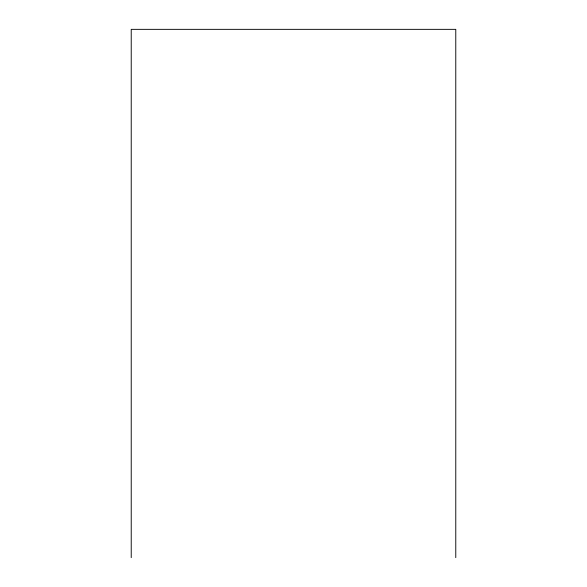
<?xml version="1.0" encoding="UTF-8"?>
<svg xmlns="http://www.w3.org/2000/svg" width="587" height="587" viewBox="0 0 587 587"><rect width="100%" height="100%" fill="white"/><g stroke="black" fill="none" stroke-linecap="round" stroke-linejoin="round"><path stroke-width="0.88" d="M455.776 557.65L455.776 29.35L131.224 29.35L131.224 557.65"/></g></svg>
